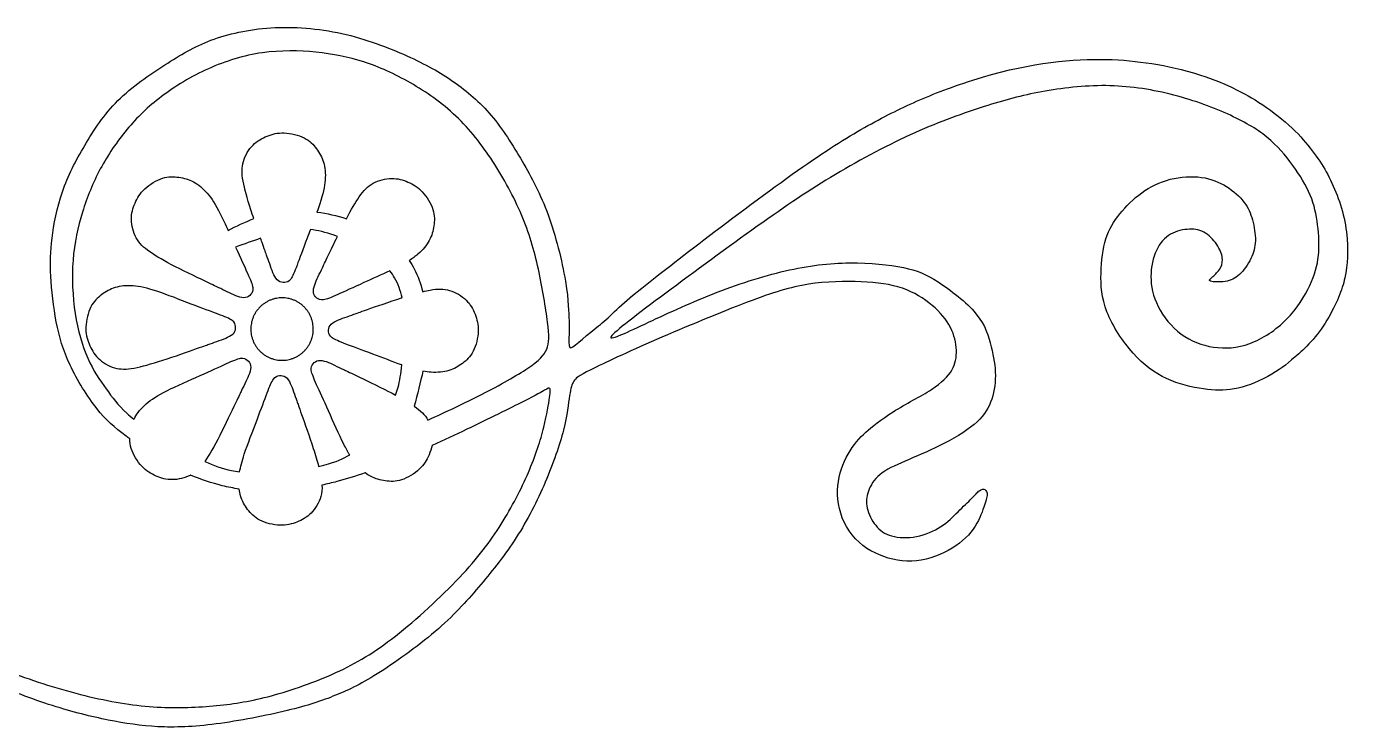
# Model space of a CAD drawing. Header units: millimetres. Extents: x -70 to 70, y -54 to 62.
# Drawn here: x 48.54 to 70.3, y -44.01 to -32.47 of the extents above; entities that cross this region are included whole.
import ezdxf

# ---------------------------------------------------------------- set-up
doc = ezdxf.new("R2010")
doc.units = ezdxf.units.MM
doc.header["$MEASUREMENT"] = 0

msp = doc.modelspace()

# ---------------------------------------------------------------- linework, layer by layer
at = {"color": 5, "linetype": 'Continuous'}
for points, knots in [([(50.185, -39.216), (49.988, -39.066), (49.853, -38.954), (49.701, -38.761), (49.548, -38.567), (49.379, -38.293), (49.262, -38.047), (49.146, -37.802), (49.082, -37.584), (49.035, -37.336), (48.988, -37.089), (48.956, -36.812), (48.943, -36.586), (48.93, -36.359), (48.936, -36.183), (48.965, -35.958), (48.993, -35.732), (49.045, -35.457), (49.135, -35.195), (49.225, -34.933), (49.353, -34.685), (49.502, -34.432), (49.651, -34.179), (49.821, -33.921), (50.049, -33.694), (50.278, -33.467), (50.566, -33.271), (50.821, -33.106), (51.077, -32.94), (51.3, -32.806), (51.579, -32.701), (51.859, -32.596), (52.196, -32.52), (52.567, -32.497), (52.938, -32.474), (53.344, -32.504), (53.733, -32.59), (54.123, -32.677), (54.497, -32.82), (54.803, -32.958), (55.11, -33.095), (55.349, -33.228), (55.572, -33.384), (55.796, -33.54), (56.004, -33.719), (56.191, -33.939), (56.378, -34.16), (56.544, -34.422), (56.7, -34.691), (56.856, -34.959), (57.002, -35.233), (57.127, -35.574), (57.251, -35.915), (57.353, -36.323), (57.411, -36.665), (57.469, -37.007), (57.46, -37.173), (57.472, -37.32)], [31.9482837, 31.9482837, 31.9482837, 31.9482837, 31.954694, 31.954694, 31.954694, 31.9611042, 31.9611042, 31.9611042, 31.9675145, 31.9675145, 31.9675145, 31.9739247, 31.9739247, 31.9739247, 31.980335, 31.980335, 31.980335, 31.9867453, 31.9867453, 31.9867453, 31.9931555, 31.9931555, 31.9931555, 31.9995658, 31.9995658, 31.9995658, 32.005976, 32.005976, 32.005976, 32.0123863, 32.0123863, 32.0123863, 32.0187965, 32.0187965, 32.0187965, 32.0252068, 32.0252068, 32.0252068, 32.0316171, 32.0316171, 32.0316171, 32.0380273, 32.0380273, 32.0380273, 32.0444376, 32.0444376, 32.0444376, 32.0508478, 32.0508478, 32.0508478, 32.0572581, 32.0572581, 32.0572581, 32.0636683, 32.0636683, 32.0636683, 32.0700786, 32.0700786, 32.0700786, 32.0700786]), ([(57.957, -37.401), (58.111, -37.282), (58.301, -37.073), (58.567, -36.861), (58.833, -36.649), (59.145, -36.403), (59.604, -36.052), (60.063, -35.701), (60.669, -35.245), (61.144, -34.907), (61.619, -34.569), (61.965, -34.348), (62.275, -34.17), (62.585, -33.991), (62.859, -33.854), (63.138, -33.728), (63.418, -33.603), (63.701, -33.489), (64.951, -33.089), (66.01, -32.974), (67.195, -33.079), (68.002, -33.269), (68.879, -33.738), (69.287, -34.038), (69.511, -34.291), (69.735, -34.544), (70.022, -34.964), (70.227, -35.547), (70.297, -36.162), (70.281, -36.398), (70.192, -36.817), (70.1, -37.031), (69.785, -37.582), (69.36, -37.972), (69.162, -38.125), (68.773, -38.343), (68.583, -38.408), (68.414, -38.438), (68.244, -38.469), (68.094, -38.467), (67.909, -38.439), (67.723, -38.412), (67.502, -38.36), (67.303, -38.268), (67.103, -38.177), (66.926, -38.045), (66.754, -37.851), (66.581, -37.657), (66.413, -37.401), (66.322, -37.17), (66.232, -36.939), (66.219, -36.734), (66.224, -36.532), (66.229, -36.329), (66.252, -36.129), (66.304, -35.966), (66.356, -35.804), (66.436, -35.68), (66.536, -35.557), (66.636, -35.434), (66.756, -35.311), (66.895, -35.211), (67.033, -35.111), (67.192, -35.033), (67.363, -34.989), (67.534, -34.945), (67.718, -34.935), (67.877, -34.957), (68.036, -34.98), (68.17, -35.034), (68.287, -35.107), (68.404, -35.18), (68.505, -35.271), (68.575, -35.363), (68.646, -35.455), (68.686, -35.549), (68.716, -35.658), (68.746, -35.767), (68.766, -35.891), (68.764, -35.999), (68.761, -36.106), (68.735, -36.197), (68.689, -36.292), (68.643, -36.387), (68.576, -36.487), (68.505, -36.554), (68.434, -36.621), (68.358, -36.655), (68.266, -36.67), (68.175, -36.684), (68.069, -36.678), (68.028, -36.666), (67.987, -36.654), (68.011, -36.635), (68.049, -36.603), (68.086, -36.57), (68.136, -36.524), (68.171, -36.474), (68.205, -36.425), (68.224, -36.371), (68.222, -36.308), (68.22, -36.244), (68.197, -36.171), (68.148, -36.091), (68.099, -36.012), (68.024, -35.927), (67.944, -35.876), (67.865, -35.825), (67.78, -35.807), (67.68, -35.81), (67.58, -35.813), (67.465, -35.836), (67.368, -35.892), (67.272, -35.948), (67.194, -36.038), (67.137, -36.158), (67.081, -36.279), (67.045, -36.43), (67.045, -36.589), (67.045, -36.747), (67.08, -36.913), (67.165, -37.081), (67.25, -37.248), (67.384, -37.417), (67.543, -37.535), (67.702, -37.653), (67.886, -37.721), (68.076, -37.75), (68.267, -37.779), (68.464, -37.769), (68.673, -37.691), (68.883, -37.613), (69.104, -37.467), (69.277, -37.292), (69.451, -37.117), (69.576, -36.912), (69.659, -36.735), (69.743, -36.558), (69.785, -36.408), (69.801, -36.245), (69.818, -36.082), (69.809, -35.906), (69.788, -35.738), (69.768, -35.571), (69.734, -35.412), (69.599, -35.088), (69.497, -34.922), (69.379, -34.759), (69.26, -34.596), (69.125, -34.436), (68.953, -34.295), (68.781, -34.155), (68.572, -34.034), (68.303, -33.913), (68.033, -33.793), (67.702, -33.673), (67.36, -33.588), (67.018, -33.503), (66.664, -33.452), (66.303, -33.448), (65.942, -33.445), (65.574, -33.488), (65.246, -33.548), (64.919, -33.609), (64.633, -33.687), (63.966, -33.899), (63.584, -34.033), (63.163, -34.222), (62.741, -34.412), (62.28, -34.657), (61.855, -34.91), (61.431, -35.163), (61.044, -35.424), (60.569, -35.761), (60.095, -36.099), (59.532, -36.513), (59.062, -36.862), (58.593, -37.212), (58.216, -37.497), (58.112, -37.654), (58.386, -37.526), (58.716, -37.371), (59.046, -37.216), (59.433, -37.035), (59.833, -36.877), (60.233, -36.719), (60.645, -36.585), (61.027, -36.497), (61.408, -36.409), (61.757, -36.367), (62.091, -36.364), (62.425, -36.36), (62.743, -36.395), (62.972, -36.442), (63.201, -36.489), (63.342, -36.548), (63.544, -36.678), (63.746, -36.807), (64.01, -37.008), (64.167, -37.2), (64.325, -37.393), (64.376, -37.578), (64.416, -37.746), (64.457, -37.914), (64.486, -38.065), (64.486, -38.217), (64.487, -38.369), (64.46, -38.522), (64.408, -38.656), (64.356, -38.789), (64.28, -38.903), (64.135, -39.023), (63.991, -39.142), (63.778, -39.268), (63.573, -39.37), (63.369, -39.472), (63.174, -39.552), (63.002, -39.625), (62.831, -39.699), (62.684, -39.766), (62.585, -39.849), (62.485, -39.931), (62.431, -40.027), (62.399, -40.12), (62.366, -40.213), (62.355, -40.303), (62.376, -40.399), (62.397, -40.496), (62.45, -40.6), (62.517, -40.682), (62.584, -40.764), (62.664, -40.825), (62.779, -40.857), (62.894, -40.89), (63.044, -40.894), (63.189, -40.866), (63.334, -40.838), (63.475, -40.778), (63.589, -40.703), (63.703, -40.629), (63.789, -40.541), (63.872, -40.459), (63.956, -40.377), (64.036, -40.3), (64.153, -40.181), (64.189, -40.137), (64.223, -40.113), (64.258, -40.088), (64.291, -40.083), (64.315, -40.095), (64.338, -40.107), (64.353, -40.137), (64.349, -40.19), (64.344, -40.243), (64.321, -40.318), (64.282, -40.424), (64.242, -40.53), (64.186, -40.667), (64.082, -40.795), (63.979, -40.923), (63.828, -41.043), (63.643, -41.132), (63.458, -41.22), (63.239, -41.278), (63.03, -41.272), (62.821, -41.266), (62.621, -41.197), (62.253, -41.005), (61.935, -40.646), (61.817, -39.803), (62.154, -39.325), (62.453, -39.064), (62.606, -38.939), (63.008, -38.686), (63.259, -38.56), (63.434, -38.446), (63.609, -38.332), (63.71, -38.231), (63.77, -38.127), (63.83, -38.023), (63.848, -37.916), (63.844, -37.799), (63.84, -37.681), (63.812, -37.553), (63.747, -37.427), (63.682, -37.301), (63.578, -37.177), (63.445, -37.063), (63.312, -36.95), (63.149, -36.848), (62.957, -36.782), (62.765, -36.716), (62.544, -36.687), (62.279, -36.676), (62.013, -36.664), (61.704, -36.67), (61.409, -36.716), (61.114, -36.762), (60.834, -36.849), (60.403, -37.012), (59.972, -37.176), (59.391, -37.417), (58.909, -37.626), (58.427, -37.836), (58.045, -38.015), (57.832, -38.122), (57.62, -38.228), (57.578, -38.263), (57.548, -38.311), (57.518, -38.36), (57.499, -38.422), (57.48, -38.548), (57.461, -38.675), (57.44, -38.867), (57.379, -39.114), (57.317, -39.36), (57.213, -39.662), (57.08, -39.972), (56.947, -40.282), (56.784, -40.601), (56.603, -40.884), (56.422, -41.167), (56.222, -41.415), (56.019, -41.656), (55.816, -41.897), (55.61, -42.13), (55.322, -42.383), (55.033, -42.635), (54.662, -42.906), (54.367, -43.094), (54.072, -43.282), (53.854, -43.388), (53.629, -43.479), (53.404, -43.571), (53.172, -43.649), (52.831, -43.731), (52.49, -43.814), (52.04, -43.902), (51.664, -43.951), (51.288, -44), (50.986, -44.01), (50.706, -43.996), (50.426, -43.981), (50.169, -43.942), (49.889, -43.886), (49.609, -43.83), (49.307, -43.756), (48.971, -43.649), (48.635, -43.541), (48.266, -43.4), (47.959, -43.271), (47.652, -43.143), (47.407, -43.027), (47.168, -42.886), (46.93, -42.745), (46.697, -42.577), (46.454, -42.394), (46.211, -42.21), (45.957, -42.009), (45.681, -41.744), (45.404, -41.478), (45.103, -41.148), (44.821, -40.829), (44.707, -40.7), (44.596, -40.572), (44.488, -40.446)], [32.0828991, 32.0828991, 32.0828991, 32.0828991, 32.0893094, 32.0893094, 32.0893094, 32.0957196, 32.0957196, 32.0957196, 32.1021299, 32.1021299, 32.1021299, 32.1085401, 32.1085401, 32.1085401, 32.1149504, 32.1149504, 32.1149504, 32.1213606, 32.1213606, 32.1341812, 32.1405914, 32.1534119, 32.1534119, 32.1598222, 32.1598222, 32.1598222, 32.1662324, 32.1726427, 32.1726427, 32.1790529, 32.1790529, 32.1854632, 32.1854632, 32.1918735, 32.1982837, 32.1982837, 32.204694, 32.204694, 32.204694, 32.2111042, 32.2111042, 32.2111042, 32.2175145, 32.2175145, 32.2175145, 32.2239247, 32.2239247, 32.2239247, 32.230335, 32.230335, 32.230335, 32.2367453, 32.2367453, 32.2367453, 32.2431555, 32.2431555, 32.2431555, 32.2495658, 32.2495658, 32.2495658, 32.255976, 32.255976, 32.255976, 32.2623863, 32.2623863, 32.2623863, 32.2687965, 32.2687965, 32.2687965, 32.2752068, 32.2752068, 32.2752068, 32.2816171, 32.2816171, 32.2816171, 32.2880273, 32.2880273, 32.2880273, 32.2944376, 32.2944376, 32.2944376, 32.3008478, 32.3008478, 32.3008478, 32.3072581, 32.3072581, 32.3072581, 32.3136683, 32.3136683, 32.3136683, 32.3200786, 32.3200786, 32.3200786, 32.3264888, 32.3264888, 32.3264888, 32.3328991, 32.3328991, 32.3328991, 32.3393094, 32.3393094, 32.3393094, 32.3457196, 32.3457196, 32.3457196, 32.3521299, 32.3521299, 32.3521299, 32.3585401, 32.3585401, 32.3585401, 32.3649504, 32.3649504, 32.3649504, 32.3713606, 32.3713606, 32.3713606, 32.3777709, 32.3777709, 32.3777709, 32.3841812, 32.3841812, 32.3841812, 32.3905914, 32.3905914, 32.3905914, 32.3970017, 32.3970017, 32.3970017, 32.4034119, 32.4034119, 32.4034119, 32.4098222, 32.4098222, 32.4098222, 32.4162324, 32.4162324, 32.4162324, 32.4226427, 32.4226427, 32.4226427, 32.4290529, 32.4290529, 32.4290529, 32.4354632, 32.4354632, 32.4418735, 32.4418735, 32.4418735, 32.4482837, 32.4482837, 32.4482837, 32.454694, 32.454694, 32.454694, 32.4611042, 32.4611042, 32.4611042, 32.4675145, 32.4675145, 32.4675145, 32.4739247, 32.4739247, 32.4739247, 32.480335, 32.480335, 32.4867453, 32.4867453, 32.4867453, 32.4931555, 32.4931555, 32.4931555, 32.4995658, 32.4995658, 32.4995658, 32.505976, 32.505976, 32.505976, 32.5123863, 32.5123863, 32.5187965, 32.5187965, 32.5187965, 32.5252068, 32.5252068, 32.5252068, 32.5316171, 32.5316171, 32.5316171, 32.5380273, 32.5380273, 32.5380273, 32.5444376, 32.5444376, 32.5444376, 32.5508478, 32.5508478, 32.5508478, 32.5572581, 32.5572581, 32.5572581, 32.5636683, 32.5636683, 32.5636683, 32.5700786, 32.5700786, 32.5700786, 32.5764888, 32.5764888, 32.5764888, 32.5828991, 32.5828991, 32.5828991, 32.5893094, 32.5893094, 32.5893094, 32.5957196, 32.5957196, 32.5957196, 32.6021299, 32.6021299, 32.6021299, 32.6085401, 32.6085401, 32.6085401, 32.6149504, 32.6149504, 32.6149504, 32.6213606, 32.6213606, 32.6213606, 32.6277709, 32.6277709, 32.6277709, 32.6341812, 32.6341812, 32.6341812, 32.6405914, 32.6405914, 32.6405914, 32.6470017, 32.6470017, 32.6470017, 32.6534119, 32.6534119, 32.6598222, 32.6598222, 32.6598222, 32.6662324, 32.6662324, 32.6662324, 32.6726427, 32.6726427, 32.6726427, 32.6790529, 32.6790529, 32.6790529, 32.6854632, 32.6854632, 32.6854632, 32.6918735, 32.6918735, 32.6918735, 32.6982837, 32.6982837, 32.6982837, 32.704694, 32.704694, 32.7111042, 32.7175145, 32.730335, 32.730335, 32.7367453, 32.7367453, 32.7431555, 32.7431555, 32.7431555, 32.7495658, 32.7495658, 32.7495658, 32.755976, 32.755976, 32.755976, 32.7623863, 32.7623863, 32.7623863, 32.7687965, 32.7687965, 32.7687965, 32.7752068, 32.7752068, 32.7752068, 32.7816171, 32.7816171, 32.7816171, 32.7880273, 32.7880273, 32.7880273, 32.7944376, 32.7944376, 32.7944376, 32.8008478, 32.8008478, 32.8008478, 32.8072581, 32.8072581, 32.8072581, 32.8136683, 32.8136683, 32.8136683, 32.8200786, 32.8200786, 32.8200786, 32.8264888, 32.8264888, 32.8264888, 32.8328991, 32.8328991, 32.8328991, 32.8393094, 32.8393094, 32.8393094, 32.8457196, 32.8457196, 32.8457196, 32.8521299, 32.8521299, 32.8521299, 32.8585401, 32.8585401, 32.8585401, 32.8649504, 32.8649504, 32.8649504, 32.8713606, 32.8713606, 32.8713606, 32.8777709, 32.8777709, 32.8777709, 32.8841812, 32.8841812, 32.8841812, 32.8905914, 32.8905914, 32.8905914, 32.8970017, 32.8970017, 32.8970017, 32.9034119, 32.9034119, 32.9034119, 32.9098222, 32.9098222, 32.9098222, 32.9162324, 32.9162324, 32.9162324, 32.9226427, 32.9226427, 32.9226427, 32.9290529, 32.9290529, 32.9290529, 32.9418735, 32.9418735, 32.9418735, 32.9418735]), ([(55.149, -38.952), (55.449, -38.813), (55.749, -38.674), (56.039, -38.525), (56.33, -38.377), (56.612, -38.218), (56.795, -38.096), (56.978, -37.973), (57.061, -37.887), (57.103, -37.784), (57.145, -37.682), (57.145, -37.563), (57.117, -37.337), (57.09, -37.111), (57.035, -36.776), (56.966, -36.466), (56.897, -36.156), (56.814, -35.87), (56.689, -35.575), (56.564, -35.279), (56.397, -34.973), (56.216, -34.695), (56.035, -34.417), (55.839, -34.166), (55.61, -33.949), (55.382, -33.733), (55.12, -33.551), (54.861, -33.403), (54.602, -33.254), (54.346, -33.139), (54.092, -33.056), (53.837, -32.974), (53.584, -32.925), (53.306, -32.898), (53.029, -32.87), (52.727, -32.864), (52.425, -32.907), (52.123, -32.951), (51.82, -33.043), (51.537, -33.17), (51.254, -33.297), (50.989, -33.458), (50.766, -33.627), (50.543, -33.796), (50.362, -33.971), (50.196, -34.17), (50.031, -34.369), (49.881, -34.592), (49.759, -34.819), (49.637, -35.047), (49.542, -35.281), (49.465, -35.527), (49.389, -35.774), (49.332, -36.034), (49.31, -36.319), (49.288, -36.605), (49.303, -36.916), (49.346, -37.197), (49.389, -37.479), (49.461, -37.729), (49.551, -37.933), (49.642, -38.136), (49.751, -38.292), (49.853, -38.435), (49.955, -38.578), (50.05, -38.707), (50.194, -38.839), (50.231, -38.872), (50.27, -38.905), (50.312, -38.938)], [72, 72, 72, 72, 72.041667, 72.041667, 72.041667, 72.083333, 72.083333, 72.083333, 72.125, 72.125, 72.125, 72.166667, 72.166667, 72.166667, 72.208333, 72.208333, 72.208333, 72.25, 72.25, 72.25, 72.291667, 72.291667, 72.291667, 72.333333, 72.333333, 72.333333, 72.375, 72.375, 72.375, 72.416667, 72.416667, 72.416667, 72.458333, 72.458333, 72.458333, 72.5, 72.5, 72.5, 72.541667, 72.541667, 72.541667, 72.583333, 72.583333, 72.583333, 72.625, 72.625, 72.625, 72.666667, 72.666667, 72.666667, 72.708333, 72.708333, 72.708333, 72.75, 72.75, 72.75, 72.791667, 72.791667, 72.791667, 72.833333, 72.833333, 72.833333, 72.875, 72.875, 72.875, 72.916667, 72.916667, 72.916667, 73, 73, 73, 73]), ([(52.284, -35.636), (52.268, -35.587), (52.251, -35.537), (52.236, -35.49), (52.174, -35.298), (52.131, -35.143), (52.108, -35.018), (52.085, -34.892), (52.083, -34.794), (52.112, -34.696), (52.141, -34.597), (52.202, -34.497), (52.272, -34.425), (52.341, -34.354), (52.421, -34.311), (52.504, -34.278), (52.588, -34.245), (52.676, -34.221), (52.784, -34.225), (52.892, -34.229), (53.019, -34.26), (53.113, -34.307), (53.206, -34.355), (53.265, -34.419), (53.315, -34.486), (53.365, -34.553), (53.406, -34.623), (53.431, -34.708), (53.457, -34.793), (53.467, -34.894), (53.459, -35.002), (53.451, -35.111), (53.425, -35.229), (53.37, -35.395), (53.356, -35.436), (53.341, -35.481), (53.324, -35.527)], [65, 65, 65, 65, 65.076923, 65.076923, 65.076923, 65.153846, 65.153846, 65.153846, 65.230769, 65.230769, 65.230769, 65.307692, 65.307692, 65.307692, 65.384615, 65.384615, 65.384615, 65.461538, 65.461538, 65.461538, 65.538462, 65.538462, 65.538462, 65.615385, 65.615385, 65.615385, 65.692308, 65.692308, 65.692308, 65.769231, 65.769231, 65.769231, 65.846154, 65.846154, 65.846154, 66, 66, 66, 66]), ([(51.984, -36.105), (52.064, -36.283), (52.131, -36.427), (52.18, -36.536), (52.229, -36.645), (52.26, -36.719), (52.268, -36.771), (52.276, -36.823), (52.261, -36.854), (52.238, -36.881), (52.216, -36.908), (52.185, -36.93), (52.147, -36.936), (52.11, -36.942), (52.065, -36.932), (52.02, -36.916), (51.976, -36.901), (51.931, -36.88), (51.884, -36.857), (51.836, -36.834), (51.785, -36.81), (51.74, -36.788), (51.696, -36.767), (51.657, -36.748), (51.528, -36.687), (51.398, -36.625), (51.178, -36.52), (50.998, -36.428), (50.818, -36.336), (50.679, -36.257), (50.574, -36.184), (50.469, -36.111), (50.398, -36.044), (50.349, -35.954), (50.3, -35.863), (50.272, -35.749), (50.271, -35.65), (50.269, -35.55), (50.295, -35.464), (50.331, -35.381), (50.367, -35.299), (50.412, -35.219), (50.491, -35.146), (50.57, -35.072), (50.682, -35.004), (50.782, -34.972), (50.881, -34.939), (50.968, -34.943), (51.051, -34.955), (51.134, -34.967), (51.212, -34.988), (51.291, -35.03), (51.369, -35.072), (51.447, -35.136), (51.518, -35.218), (51.59, -35.301), (51.654, -35.402), (51.733, -35.559), (51.773, -35.639), (51.817, -35.733), (51.861, -35.83)], [63, 63, 63, 63, 63.047619, 63.047619, 63.047619, 63.095239, 63.095239, 63.095239, 63.142858, 63.142858, 63.142858, 63.190477, 63.190477, 63.190477, 63.238096, 63.238096, 63.238096, 63.285716, 63.285716, 63.285716, 63.333335, 63.333335, 63.333335, 63.380954, 63.380954, 63.380954, 63.428573, 63.428573, 63.428573, 63.476193, 63.476193, 63.476193, 63.523812, 63.523812, 63.523812, 63.571431, 63.571431, 63.571431, 63.619051, 63.619051, 63.619051, 63.66667, 63.66667, 63.66667, 63.714289, 63.714289, 63.714289, 63.761908, 63.761908, 63.761908, 63.809528, 63.809528, 63.809528, 63.857147, 63.857147, 63.857147, 63.904766, 63.904766, 63.904766, 64, 64, 64, 64]), ([(53.808, -35.637), (53.886, -35.488), (53.954, -35.369), (54.018, -35.278), (54.091, -35.173), (54.158, -35.102), (54.248, -35.053), (54.339, -35.004), (54.453, -34.976), (54.552, -34.975), (54.652, -34.973), (54.738, -34.999), (54.821, -35.035), (54.903, -35.071), (54.983, -35.116), (55.056, -35.195), (55.13, -35.274), (55.198, -35.386), (55.231, -35.486), (55.263, -35.585), (55.259, -35.672), (55.247, -35.755), (55.235, -35.838), (55.214, -35.916), (55.13, -36.073), (55.066, -36.151), (54.984, -36.222), (54.943, -36.257), (54.897, -36.291), (54.843, -36.326)], [67, 67, 67, 67, 67.090909, 67.090909, 67.090909, 67.181818, 67.181818, 67.181818, 67.272727, 67.272727, 67.272727, 67.363636, 67.363636, 67.363636, 67.454545, 67.454545, 67.454545, 67.545455, 67.545455, 67.545455, 67.636364, 67.636364, 67.636364, 67.727273, 67.727273, 67.818182, 67.818182, 67.818182, 68, 68, 68, 68]), ([(53.216, -35.816), (53.197, -35.865), (53.179, -35.913), (53.161, -35.958), (53.092, -36.141), (53.037, -36.291), (52.995, -36.403), (52.952, -36.514), (52.922, -36.588), (52.891, -36.63), (52.86, -36.673), (52.827, -36.685), (52.792, -36.687), (52.757, -36.69), (52.72, -36.684), (52.689, -36.662), (52.658, -36.64), (52.634, -36.601), (52.613, -36.558), (52.593, -36.516), (52.576, -36.469), (52.559, -36.42), (52.541, -36.37), (52.522, -36.317), (52.506, -36.27)], [61, 61, 61, 61, 61.0909091, 61.0909091, 61.0909091, 61.1818182, 61.1818182, 61.1818182, 61.2727273, 61.2727273, 61.2727273, 61.3636364, 61.3636364, 61.3636364, 61.4545455, 61.4545455, 61.4545455, 61.5454545, 61.5454545, 61.5454545, 61.6363636, 61.6363636, 61.6363636, 61.7272727, 61.7272727, 61.7272727, 61.7272727]), ([(53.661, -35.93), (53.642, -35.923), (53.624, -35.916), (53.606, -35.91), (53.463, -35.861), (53.338, -35.829), (53.216, -35.816)], [82, 82, 82, 82, 82.666529, 82.666529, 82.666529, 83, 83, 83, 83]), ([(54.523, -36.495), (54.386, -36.559), (54.232, -36.627), (54.097, -36.688), (53.919, -36.768), (53.775, -36.835), (53.666, -36.884), (53.557, -36.933), (53.483, -36.964), (53.431, -36.972), (53.379, -36.98), (53.348, -36.965), (53.321, -36.942), (53.294, -36.92), (53.272, -36.889), (53.266, -36.851), (53.26, -36.814), (53.27, -36.769), (53.286, -36.724), (53.301, -36.679), (53.322, -36.635), (53.345, -36.588), (53.368, -36.54), (53.392, -36.489), (53.414, -36.444), (53.435, -36.4), (53.453, -36.361), (53.515, -36.231), (53.552, -36.154), (53.605, -36.044), (53.661, -35.93)], [81, 81, 81, 81, 81.090909, 81.090909, 81.090909, 81.181818, 81.181818, 81.181818, 81.272727, 81.272727, 81.272727, 81.363636, 81.363636, 81.363636, 81.454545, 81.454545, 81.454545, 81.545455, 81.545455, 81.545455, 81.636364, 81.636364, 81.636364, 81.727273, 81.727273, 81.727273, 81.818182, 81.818182, 81.818182, 82, 82, 82, 82]), ([(54.843, -36.326), (54.873, -36.37), (54.901, -36.416), (54.925, -36.463), (54.987, -36.582), (55.029, -36.71), (55.063, -36.838)], [68, 68, 68, 68, 68.333333, 68.333333, 68.333333, 69, 69, 69, 69]), ([(54.723, -36.936), (54.699, -36.819), (54.66, -36.713), (54.6, -36.61), (54.577, -36.571), (54.552, -36.533), (54.523, -36.495)], [80, 80, 80, 80, 80.666667, 80.666667, 80.666667, 81, 81, 81, 81]), ([(51.343, -37.775), (51.208, -37.823), (50.978, -37.904), (50.786, -37.966), (50.594, -38.028), (50.44, -38.071), (50.314, -38.094), (50.188, -38.117), (50.091, -38.119), (49.992, -38.09), (49.893, -38.061), (49.793, -38), (49.721, -37.93), (49.65, -37.861), (49.608, -37.781), (49.574, -37.698), (49.541, -37.614), (49.517, -37.526), (49.521, -37.418), (49.525, -37.31), (49.556, -37.183), (49.603, -37.089), (49.651, -36.996), (49.715, -36.937), (49.782, -36.887), (49.849, -36.837), (49.919, -36.796), (50.004, -36.771), (50.089, -36.745), (50.19, -36.735), (50.298, -36.743), (50.407, -36.751), (50.525, -36.777), (50.691, -36.832), (50.857, -36.887), (51.072, -36.971), (51.254, -37.041), (51.437, -37.11), (51.587, -37.165), (51.699, -37.207), (51.81, -37.25), (51.884, -37.28), (51.927, -37.311), (51.969, -37.342), (51.981, -37.375), (51.984, -37.41), (51.986, -37.445), (51.981, -37.482), (51.936, -37.544), (51.897, -37.568), (51.854, -37.589), (51.812, -37.609), (51.766, -37.626), (51.716, -37.643), (51.666, -37.661), (51.613, -37.68), (51.566, -37.696), (51.519, -37.713), (51.479, -37.727), (51.343, -37.775)], [0, 0, 0, 0, 0.047619, 0.047619, 0.047619, 0.095238, 0.095238, 0.095238, 0.142857, 0.142857, 0.142857, 0.190476, 0.190476, 0.190476, 0.238095, 0.238095, 0.238095, 0.285714, 0.285714, 0.285714, 0.333333, 0.333333, 0.333333, 0.380952, 0.380952, 0.380952, 0.428571, 0.428571, 0.428571, 0.47619, 0.47619, 0.47619, 0.52381, 0.52381, 0.52381, 0.571429, 0.571429, 0.571429, 0.619048, 0.619048, 0.619048, 0.666667, 0.666667, 0.666667, 0.714286, 0.714286, 0.714286, 0.761905, 0.761905, 0.809524, 0.809524, 0.809524, 0.857143, 0.857143, 0.857143, 0.904762, 0.904762, 0.904762, 1, 1, 1, 1]), ([(54.155, -37.131), (54.29, -37.083), (54.52, -37.002), (54.712, -36.94), (54.716, -36.939), (54.719, -36.938), (54.723, -36.936)], [79.75, 79.75, 79.75, 79.75, 79.8333333, 79.8333333, 79.8333333, 80, 80, 80, 80]), ([(55.063, -36.838), (55.106, -36.827), (55.147, -36.819), (55.184, -36.812), (55.31, -36.789), (55.408, -36.787), (55.506, -36.816), (55.605, -36.845), (55.705, -36.906), (55.777, -36.976), (55.848, -37.045), (55.891, -37.125), (55.924, -37.208), (55.957, -37.292), (55.981, -37.38), (55.977, -37.488), (55.974, -37.596), (55.942, -37.723), (55.895, -37.816), (55.847, -37.91), (55.783, -37.969), (55.716, -38.019), (55.649, -38.069), (55.579, -38.11), (55.494, -38.135), (55.409, -38.161), (55.308, -38.171), (55.2, -38.163), (55.158, -38.16), (55.114, -38.154), (55.068, -38.145)], [69, 69, 69, 69, 69.090909, 69.090909, 69.090909, 69.181818, 69.181818, 69.181818, 69.272727, 69.272727, 69.272727, 69.363636, 69.363636, 69.363636, 69.454545, 69.454545, 69.454545, 69.545455, 69.545455, 69.545455, 69.636364, 69.636364, 69.636364, 69.727273, 69.727273, 69.727273, 69.818182, 69.818182, 69.818182, 70, 70, 70, 70]), ([(54.719, -38.044), (54.569, -37.991), (54.395, -37.923), (54.244, -37.865), (54.061, -37.796), (53.911, -37.741), (53.799, -37.699), (53.688, -37.656), (53.614, -37.626), (53.572, -37.595), (53.529, -37.563), (53.517, -37.531), (53.512, -37.461), (53.518, -37.424), (53.562, -37.362), (53.601, -37.337), (53.644, -37.317), (53.686, -37.296), (53.733, -37.28), (53.782, -37.263), (53.832, -37.245), (53.885, -37.226), (53.932, -37.21), (53.979, -37.193), (54.019, -37.179), (54.155, -37.131)], [79, 79, 79, 79, 79.0833333, 79.0833333, 79.0833333, 79.1666667, 79.1666667, 79.1666667, 79.25, 79.25, 79.25, 79.3333333, 79.3333333, 79.4166667, 79.4166667, 79.5, 79.5, 79.5, 79.5833333, 79.5833333, 79.5833333, 79.6666667, 79.6666667, 79.6666667, 79.75, 79.75, 79.75, 79.75]), ([(57.472, -37.32), (57.485, -37.467), (57.442, -37.783), (57.502, -37.761), (57.563, -37.739), (57.802, -37.519), (57.957, -37.401)], [32.07007859, 32.07007859, 32.07007859, 32.07007859, 32.07648885, 32.07648885, 32.07648885, 32.0828991, 32.0828991, 32.0828991, 32.0828991]), ([(50.312, -38.938), (50.316, -38.929), (50.321, -38.92), (50.326, -38.911), (50.368, -38.833), (50.432, -38.755), (50.514, -38.684), (50.597, -38.612), (50.698, -38.548), (50.855, -38.469), (51.011, -38.39), (51.223, -38.298), (51.401, -38.218), (51.579, -38.138), (51.724, -38.071), (51.833, -38.022), (51.942, -37.973), (52.015, -37.942), (52.067, -37.934), (52.119, -37.926), (52.15, -37.941), (52.177, -37.964), (52.204, -37.986), (52.226, -38.017), (52.232, -38.055), (52.238, -38.092), (52.228, -38.137), (52.212, -38.182), (52.197, -38.226), (52.176, -38.271), (52.153, -38.318), (52.13, -38.366), (52.106, -38.417), (52.084, -38.462), (52.063, -38.506), (52.045, -38.545), (51.983, -38.674), (51.921, -38.804), (51.816, -39.024), (51.724, -39.204), (51.632, -39.384), (51.553, -39.523), (51.477, -39.634)], [73, 73, 73, 73, 73.071351, 73.071351, 73.071351, 73.142785, 73.142785, 73.142785, 73.21422, 73.21422, 73.21422, 73.285654, 73.285654, 73.285654, 73.357089, 73.357089, 73.357089, 73.428524, 73.428524, 73.428524, 73.499958, 73.499958, 73.499958, 73.571393, 73.571393, 73.571393, 73.642827, 73.642827, 73.642827, 73.714262, 73.714262, 73.714262, 73.785696, 73.785696, 73.785696, 73.857131, 73.857131, 73.857131, 73.928565, 73.928565, 73.928565, 74, 74, 74, 74]), ([(53.862, -39.524), (53.831, -39.474), (53.8, -39.416), (53.765, -39.347), (53.687, -39.191), (53.594, -38.979), (53.514, -38.801), (53.434, -38.623), (53.367, -38.478), (53.318, -38.37), (53.269, -38.26), (53.238, -38.187), (53.23, -38.135), (53.222, -38.083), (53.237, -38.052), (53.26, -38.025), (53.282, -37.998), (53.313, -37.976), (53.351, -37.97), (53.388, -37.964), (53.433, -37.974), (53.478, -37.989), (53.523, -38.005), (53.567, -38.026), (53.614, -38.049), (53.662, -38.072), (53.713, -38.096), (53.758, -38.118), (53.802, -38.139), (53.841, -38.157), (53.971, -38.219), (54.1, -38.281), (54.32, -38.386), (54.5, -38.478), (54.541, -38.499), (54.581, -38.52), (54.618, -38.54)], [77, 77, 77, 77, 77.076923, 77.076923, 77.076923, 77.153846, 77.153846, 77.153846, 77.230769, 77.230769, 77.230769, 77.307692, 77.307692, 77.307692, 77.384615, 77.384615, 77.384615, 77.461538, 77.461538, 77.461538, 77.538462, 77.538462, 77.538462, 77.615385, 77.615385, 77.615385, 77.692308, 77.692308, 77.692308, 77.769231, 77.769231, 77.769231, 77.846154, 77.846154, 77.846154, 78, 78, 78, 78]), ([(54.618, -38.54), (54.646, -38.457), (54.674, -38.375), (54.695, -38.239), (54.704, -38.182), (54.712, -38.116), (54.719, -38.044)], [78, 78, 78, 78, 78.666667, 78.666667, 78.666667, 79, 79, 79, 79]), ([(52.051, -39.805), (52.065, -39.722), (52.089, -39.629), (52.128, -39.511), (52.183, -39.345), (52.267, -39.13), (52.337, -38.947), (52.406, -38.765), (52.461, -38.615), (52.503, -38.503), (52.546, -38.392), (52.576, -38.318), (52.607, -38.275), (52.639, -38.233), (52.671, -38.221), (52.706, -38.218), (52.741, -38.216), (52.778, -38.221), (52.809, -38.244), (52.84, -38.266), (52.865, -38.305), (52.885, -38.348), (52.906, -38.39), (52.922, -38.436), (52.939, -38.486), (52.957, -38.536), (52.976, -38.589), (52.992, -38.636), (53.009, -38.683), (53.023, -38.723), (53.071, -38.859), (53.119, -38.994), (53.2, -39.224), (53.262, -39.416), (53.298, -39.527), (53.328, -39.625), (53.35, -39.712)], [75, 75, 75, 75, 75.076923, 75.076923, 75.076923, 75.153846, 75.153846, 75.153846, 75.230769, 75.230769, 75.230769, 75.307692, 75.307692, 75.307692, 75.384615, 75.384615, 75.384615, 75.461538, 75.461538, 75.461538, 75.538462, 75.538462, 75.538462, 75.615385, 75.615385, 75.615385, 75.692308, 75.692308, 75.692308, 75.769231, 75.769231, 75.769231, 75.846154, 75.846154, 75.846154, 76, 76, 76, 76]), ([(44.742, -40.273), (44.835, -40.384), (44.927, -40.49), (45.015, -40.591), (45.415, -41.05), (45.748, -41.399), (46.125, -41.729), (46.503, -42.06), (46.925, -42.371), (47.297, -42.603), (47.669, -42.836), (47.99, -42.989), (48.368, -43.131), (48.746, -43.274), (49.182, -43.407), (49.582, -43.502), (49.982, -43.596), (50.346, -43.652), (50.693, -43.673), (51.04, -43.693), (51.371, -43.677), (51.672, -43.648), (51.974, -43.618), (52.246, -43.575), (52.576, -43.486), (52.906, -43.396), (53.294, -43.261), (53.635, -43.106), (53.975, -42.951), (54.267, -42.776), (54.614, -42.504), (54.961, -42.233), (55.364, -41.864), (55.668, -41.542), (55.971, -41.221), (56.176, -40.946), (56.354, -40.663), (56.532, -40.38), (56.685, -40.087), (56.802, -39.812), (56.92, -39.538), (57.002, -39.281), (57.056, -39.068), (57.11, -38.854), (57.135, -38.684), (57.15, -38.581), (57.164, -38.478), (57.167, -38.442), (57.156, -38.429), (57.146, -38.417), (57.121, -38.429), (57.07, -38.458), (57.019, -38.486), (56.941, -38.533), (56.722, -38.644), (56.503, -38.756), (56.141, -38.933), (55.788, -39.102), (55.596, -39.193), (55.407, -39.282), (55.217, -39.368)], [25.941873, 25.941873, 25.941873, 25.941873, 25.989493, 25.989493, 25.989493, 26.037112, 26.037112, 26.037112, 26.084731, 26.084731, 26.084731, 26.13235, 26.13235, 26.13235, 26.179969, 26.179969, 26.179969, 26.227588, 26.227588, 26.227588, 26.275207, 26.275207, 26.275207, 26.322826, 26.322826, 26.322826, 26.370445, 26.370445, 26.370445, 26.418064, 26.418064, 26.418064, 26.465683, 26.465683, 26.465683, 26.513302, 26.513302, 26.513302, 26.560921, 26.560921, 26.560921, 26.60854, 26.60854, 26.60854, 26.656159, 26.656159, 26.656159, 26.703778, 26.703778, 26.703778, 26.751397, 26.751397, 26.751397, 26.799016, 26.799016, 26.799016, 26.846635, 26.846635, 26.846635, 26.941873, 26.941873, 26.941873, 26.941873]), ([(51.237, -39.86), (51.149, -39.905), (51.041, -39.93), (50.946, -39.931), (50.846, -39.933), (50.76, -39.907), (50.677, -39.871), (50.595, -39.835), (50.515, -39.79), (50.442, -39.711), (50.368, -39.632), (50.3, -39.52), (50.268, -39.42), (50.249, -39.362), (50.242, -39.311), (50.242, -39.26)], [31.0847306, 31.0847306, 31.0847306, 31.0847306, 31.2275877, 31.2275877, 31.2275877, 31.3704449, 31.3704449, 31.3704449, 31.513302, 31.513302, 31.513302, 31.6561592, 31.6561592, 31.6561592, 31.9418735, 31.9418735, 31.9418735, 31.9418735]), ([(55.217, -39.368), (55.207, -39.424), (55.189, -39.473), (55.167, -39.525), (55.131, -39.607), (55.086, -39.687), (55.007, -39.76), (54.928, -39.834), (54.816, -39.902), (54.716, -39.934), (54.617, -39.967), (54.53, -39.963), (54.447, -39.951), (54.364, -39.939), (54.286, -39.918), (54.207, -39.876), (54.177, -39.86), (54.147, -39.84), (54.118, -39.818)], [26.941873, 26.941873, 26.941873, 26.941873, 27.084731, 27.084731, 27.084731, 27.227588, 27.227588, 27.227588, 27.370445, 27.370445, 27.370445, 27.513302, 27.513302, 27.513302, 27.656159, 27.656159, 27.656159, 27.941873, 27.941873, 27.941873, 27.941873]), ([(53.35, -39.712), (53.38, -39.705), (53.409, -39.699), (53.436, -39.692), (53.651, -39.638), (53.757, -39.581), (53.862, -39.524)], [76, 76, 76, 76, 76.333333, 76.333333, 76.333333, 77, 77, 77, 77]), ([(51.477, -39.634), (51.62, -39.696), (51.766, -39.747), (51.917, -39.78), (51.961, -39.79), (52.006, -39.798), (52.051, -39.805)], [74, 74, 74, 74, 74.333333, 74.333333, 74.333333, 75, 75, 75, 75]), ([(52.043, -40.086), (51.951, -40.072), (51.858, -40.053), (51.765, -40.03), (51.593, -39.987), (51.416, -39.93), (51.242, -39.857)], [29.941873, 29.941873, 29.941873, 29.941873, 30.275177, 30.275177, 30.275177, 30.941873, 30.941873, 30.941873, 30.941873]), ([(53.406, -40.02), (53.41, -40.087), (53.404, -40.149), (53.386, -40.21), (53.357, -40.309), (53.296, -40.409), (53.226, -40.481), (53.157, -40.552), (53.077, -40.594), (52.994, -40.628), (52.91, -40.661), (52.822, -40.685), (52.714, -40.681), (52.606, -40.677), (52.479, -40.646), (52.386, -40.599), (52.292, -40.551), (52.233, -40.487), (52.183, -40.42), (52.133, -40.353), (52.092, -40.283), (52.067, -40.198), (52.056, -40.163), (52.048, -40.125), (52.043, -40.086)], [28.941873, 28.941873, 28.941873, 28.941873, 29.052967, 29.052967, 29.052967, 29.164081, 29.164081, 29.164081, 29.275196, 29.275196, 29.275196, 29.38631, 29.38631, 29.38631, 29.497425, 29.497425, 29.497425, 29.608539, 29.608539, 29.608539, 29.719654, 29.719654, 29.719654, 29.941873, 29.941873, 29.941873, 29.941873]), ([(54.118, -39.818), (53.958, -39.873), (53.804, -39.922), (53.651, -39.962), (53.569, -39.983), (53.487, -40.003), (53.406, -40.02)], [27.941873, 27.941873, 27.941873, 27.941873, 28.275214, 28.275214, 28.275214, 28.941873, 28.941873, 28.941873, 28.941873])]:
    msp.add_open_spline(points, degree=3, knots=knots, dxfattribs=at)
for points in [[(51.861, -35.83), (51.997, -35.762), (52.132, -35.693), (52.284, -35.636)], [(53.324, -35.527), (53.488, -35.55), (53.655, -35.589), (53.808, -35.637)], [(52.396, -35.96), (52.262, -36.004), (52.123, -36.054), (51.984, -36.105)], [(52.427, -36.047), (52.418, -36.021), (52.407, -35.992), (52.396, -35.96)], [(52.506, -36.27), (52.489, -36.223), (52.475, -36.183), (52.427, -36.047)], [(55.068, -38.145), (55.026, -38.328), (54.975, -38.525), (54.924, -38.722)], [(54.924, -38.722), (55.029, -38.795), (55.1, -38.862), (55.149, -38.952)], [(50.242, -39.26), (50.223, -39.245), (50.204, -39.23), (50.185, -39.216)], [(51.242, -39.857), (51.24, -39.858), (51.239, -39.859), (51.237, -39.86)]]:
    msp.add_open_spline(points, degree=3, dxfattribs=at)
msp.add_rational_spline([(52.235, -37.453), (52.236, -36.939), (52.75, -36.939), (53.263, -36.939), (53.263, -37.453), (53.263, -37.967), (52.749, -37.967), (52.235, -37.967), (52.235, -37.453)], [1, 0.707106781187, 1, 0.707106781187, 1, 0.707106781187, 1, 0.707106781187, 1], degree=2, knots=[0, 0, 0, 5.096111, 5.096111, 10.192221, 10.192221, 15.288332, 15.288332, 20.384443, 20.384443, 20.384443], dxfattribs=at)

doc.saveas('drawing.dxf')
